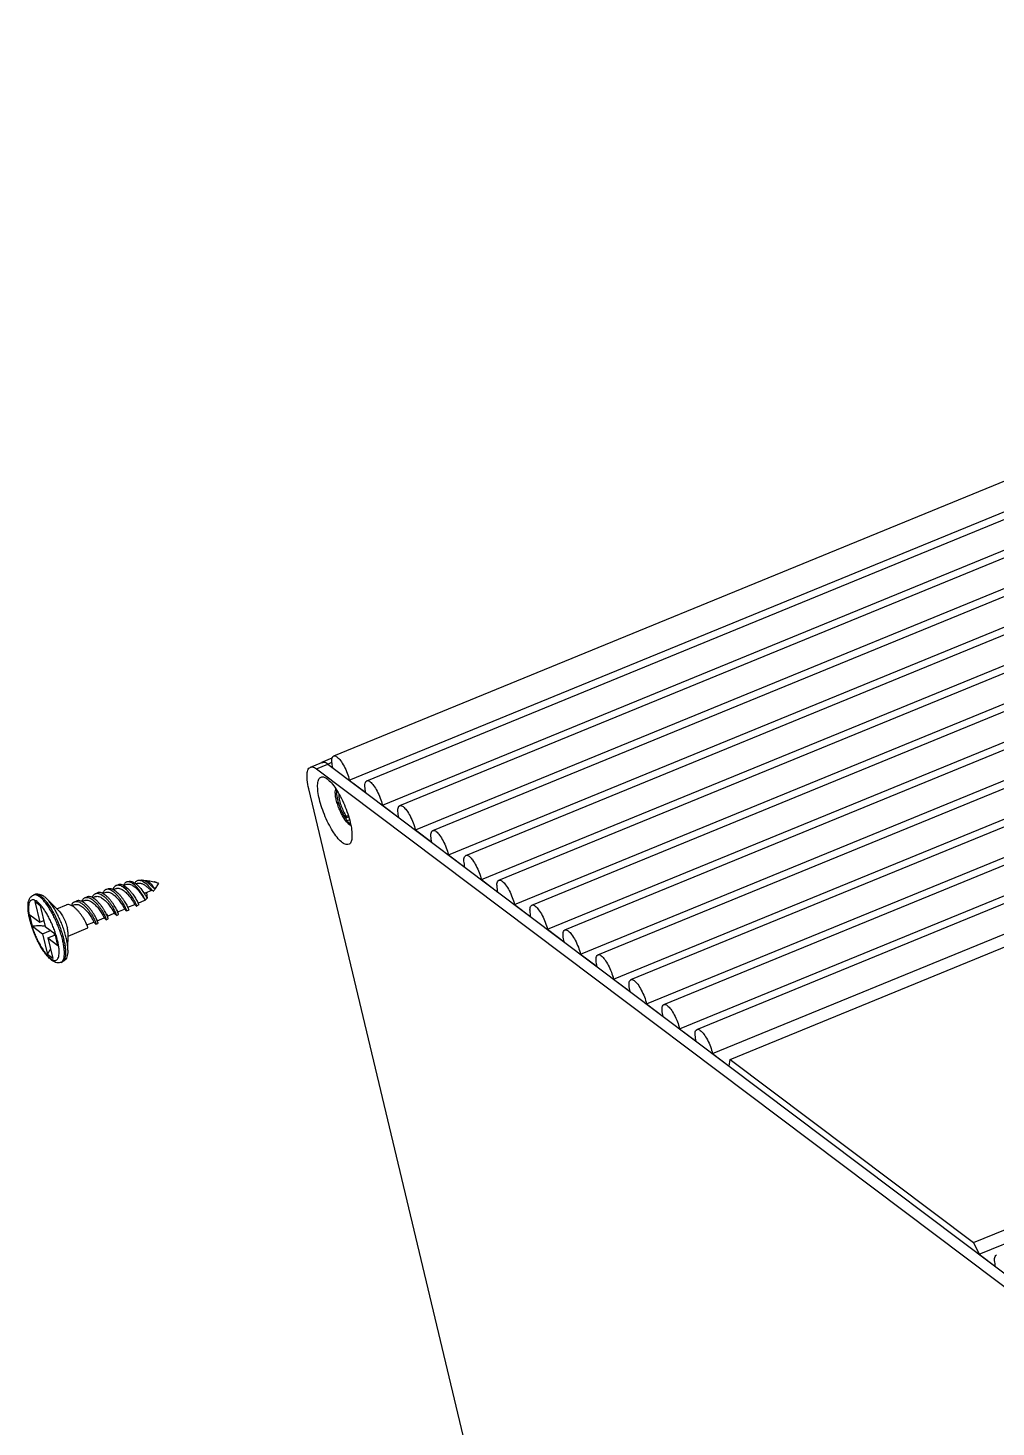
# Model space of a CAD drawing. Header units: millimetres. Extents: x 2325 to 6512, y -89 to 731.
# Drawn here: x 6182.8 to 6257.3, y 231 to 338.7 of the extents above; entities that cross this region are included whole.
import ezdxf

# ---------------------------------------------------------------- set-up
doc = ezdxf.new("R2010")
doc.units = ezdxf.units.MM
doc.layers.add('02___PRT_ALL_AXES', color=7, linetype='Continuous')

msp = doc.modelspace()

# ---------------------------------------------------------------- linework, layer by layer
at = {"color": 7, "linetype": 'Continuous'}
for p, q in [((6206.3284, 282.6423), (6342.9408, 338.6528)), ((6207.5327, 280.7762), (6344.145, 336.7867)), ((6208.8694, 280.7294), (6345.4817, 336.7398)), ((6210.0736, 278.8632), (6346.686, 334.8737)), ((6211.4103, 278.8164), (6348.0226, 334.8269)), ((6212.6146, 276.9503), (6349.2269, 332.9607)), ((6213.9512, 276.9034), (6350.5636, 332.9139)), ((6215.1555, 275.0373), (6351.7679, 331.0478)), ((6216.4922, 274.9905), (6353.1045, 331.0009)), ((6217.6964, 273.1244), (6354.3088, 329.1348)), ((6219.0331, 273.0775), (6355.6455, 329.088)), ((6220.2374, 271.2114), (6356.8497, 327.2219)), ((6221.5741, 271.1646), (6358.1864, 327.175)), ((6222.7783, 269.2985), (6359.3907, 325.3089)), ((6224.115, 269.2516), (6360.7274, 325.2621)), ((6225.3193, 267.3855), (6361.9316, 323.3959)), ((6226.6559, 267.3387), (6363.2683, 323.3491)), ((6227.8602, 265.4725), (6364.4726, 321.483)), ((6229.1969, 265.4257), (6365.8092, 321.4361)), ((6230.4011, 263.5596), (6367.0135, 319.57)), ((6231.7378, 263.5127), (6368.3502, 319.5232)), ((6232.9421, 261.6466), (6369.5544, 317.6571)), ((6234.2788, 261.5998), (6370.8911, 317.6102)), ((6235.483, 259.7337), (6372.0954, 315.7441)), ((6236.8401, 259.2869), (6373.4524, 315.2973)), ((6255.5584, 245.1947), (6392.1707, 301.2052)), ((6255.98, 244.3025), (6392.5923, 300.3129)), ((6204.5372, 281.7725), (6205.4186, 282.1339)), ((6205.345, 282.1069), (6205.4169, 282.1465)), ((6205.4137, 282.1545), (6206.2222, 282.4859)), ((6205.8811, 282.0196), (6206.198, 282.1496)), ((6205.0046, 281.6377), (6205.886, 281.999)), ((6205.0046, 281.6377), (6270.7303, 232.1558)), ((6205.8811, 282.0196), (6206.2622, 281.7327)), ((6205.886, 281.999), (6271.6117, 232.5172)), ((6218.3296, 221.8797), (6204.4158, 280.1048)), ((6207.5327, 280.7762), (6208.8031, 279.8197)), ((6210.0736, 278.8632), (6211.3441, 277.9068)), ((6206.9701, 278.1082), (6206.912, 278.2211)), ((6207.0554, 278.1499), (6207.0898, 278.0867)), ((6207.3322, 277.9091), (6207.0935, 278.0888)), ((6207.1657, 277.7781), (6207.1504, 277.8013)), ((6207.3093, 278.0047), (6207.4476, 278.0614)), ((6207.3093, 278.0047), (6207.3322, 277.9091)), ((6207.3322, 277.9091), (6207.4747, 277.9675)), ((6207.4675, 277.4082), (6207.3617, 277.5176)), ((6207.362, 277.6654), (6207.5187, 277.7297)), ((6207.479, 277.3976), (6207.4675, 277.4082)), ((6207.53, 277.354), (6207.479, 277.3976)), ((6207.5157, 277.4804), (6207.6326, 277.3786)), ((6207.5464, 277.341), (6207.53, 277.354)), ((6212.6146, 276.9503), (6213.885, 275.9938)), ((6215.1555, 275.0373), (6216.426, 274.0808)), ((6189.5982, 272.435), (6189.3921, 272.3505)), ((6190.1179, 272.6996), (6190.1734, 272.6729)), ((6190.3914, 272.7602), (6190.172, 272.6702)), ((6191.2181, 272.8337), (6191.1179, 272.7926)), ((6191.7418, 273.0484), (6191.7248, 273.0415)), ((6192.3183, 272.3659), (6192.3572, 272.3214)), ((6192.4156, 272.5296), (6192.3944, 272.5486)), ((6192.4671, 272.4866), (6192.4156, 272.5297)), ((6192.5039, 272.5182), (6192.5636, 272.4369)), ((6192.7899, 272.862), (6192.7365, 272.878)), ((6192.8431, 272.8543), (6192.7899, 272.863)), ((6192.8431, 272.8543), (6192.7899, 272.862)), ((6192.8431, 272.8543), (6192.8196, 272.81)), ((6217.6964, 273.1244), (6218.9669, 272.1679)), ((6187.1945, 271.5181), (6186.9763, 271.4287)), ((6187.9997, 271.8139), (6187.7933, 271.7293)), ((6188.793, 272.1392), (6188.5748, 272.0497)), ((6191.114, 271.6321), (6191.1247, 271.6136)), ((6191.1766, 271.5191), (6191.285, 271.3327)), ((6191.2804, 271.3122), (6191.3231, 271.2072)), ((6191.285, 271.3327), (6191.2928, 271.326)), ((6191.2922, 271.3245), (6191.8084, 271.5361)), ((6191.3034, 271.2816), (6191.2959, 271.3156)), ((6191.3166, 271.2299), (6191.3034, 271.2816)), ((6191.6313, 272.2449), (6191.7944, 272.0069)), ((6191.861, 271.9001), (6191.7944, 272.0069)), ((6191.8196, 271.5419), (6191.8084, 271.5361)), ((6191.8203, 271.5416), (6191.8196, 271.5419)), ((6191.8409, 272.1099), (6192.3299, 272.3104)), ((6192.2757, 272.3384), (6192.3399, 272.3052)), ((6192.3399, 272.3052), (6192.4315, 272.2509)), ((6192.3601, 272.3182), (6192.3777, 272.2991)), ((6192.3777, 272.2991), (6192.4313, 272.2506)), ((6186.4013, 271.1929), (6186.1946, 271.1082)), ((6188.0019, 270.2516), (6187.9694, 270.3109)), ((6188.7655, 270.6194), (6188.7538, 270.6403)), ((6188.8501, 270.457), (6188.9192, 270.3278)), ((6188.9152, 270.3192), (6188.904, 270.3435)), ((6188.945, 270.2469), (6188.9166, 270.3162)), ((6188.9246, 270.3194), (6189.4534, 270.5363)), ((6189.5578, 270.9442), (6189.5424, 270.9715)), ((6189.6087, 270.3776), (6189.6178, 270.3725)), ((6189.6362, 270.7956), (6189.7155, 270.6469)), ((6189.7082, 270.6443), (6189.6937, 270.6754)), ((6189.7379, 270.5704), (6189.7096, 270.6413)), ((6189.7179, 270.6447), (6190.2467, 270.8615)), ((6190.3913, 270.714), (6190.3989, 270.7098)), ((6190.4059, 271.1555), (6190.4923, 271.0068)), ((6190.4745, 271.0162), (6190.481, 271.0025)), ((6190.481, 271.0025), (6190.4853, 270.9935)), ((6190.4853, 270.9935), (6190.521, 270.9074)), ((6190.499, 270.9993), (6191.0278, 271.2161)), ((6190.521, 270.9074), (6190.5291, 270.8804)), ((6191.1619, 271.0808), (6191.1694, 271.077)), ((6191.3236, 271.206), (6191.3318, 271.1777)), ((6220.2374, 271.2114), (6221.5078, 270.2549)), ((6182.9538, 270.0332), (6182.9433, 270.0764)), ((6182.9608, 270.08), (6182.9707, 270.0378)), ((6187.2096, 269.9268), (6187.1808, 269.9798)), ((6187.299, 269.7462), (6187.3503, 269.6403)), ((6187.3613, 269.6061), (6187.3477, 269.6387)), ((6187.3503, 269.6396), (6187.3502, 269.6397)), ((6187.3503, 269.6396), (6187.8791, 269.8564)), ((6187.3693, 269.585), (6187.3613, 269.6061)), ((6188.0412, 269.6962), (6188.0283, 269.6963)), ((6188.0842, 270.0859), (6188.1423, 269.9658)), ((6188.1558, 269.9263), (6188.1406, 269.9637)), ((6188.1435, 269.9649), (6188.6723, 270.1817)), ((6188.1435, 269.9649), (6188.1435, 269.965)), ((6188.1617, 269.9098), (6188.1558, 269.9263)), ((6188.8223, 270.0336), (6188.8119, 270.0324)), ((6222.7783, 269.2985), (6224.0488, 268.342)), ((6225.3193, 267.3855), (6226.5897, 266.429)), ((6227.8602, 265.4725), (6229.1307, 264.5161)), ((6230.4011, 263.5596), (6231.6716, 262.6031)), ((6232.9421, 261.6466), (6234.2126, 260.6901)), ((6235.483, 259.7337), (6236.7535, 258.7772)), ((6236.7535, 258.7772), (6236.8401, 259.2869)), ((6236.8401, 259.2869), (6255.5584, 245.1947)), ((6255.5584, 245.1947), (6255.98, 244.3025)), ((6255.98, 244.3025), (6257.2504, 243.346))]:
    msp.add_line(p, q, dxfattribs=at)
for points in [[(6191.9852, 271.7812), (6191.9776, 271.8401), (6191.9677, 271.9627), (6191.9667, 272.0905), (6191.9728, 272.1639)], [(6188.9438, 270.2465), (6188.9349, 270.279), (6188.9251, 270.3196)], [(6189.453, 270.5365), (6189.5, 270.4898), (6189.561, 270.4275), (6189.6087, 270.3776)], [(6189.7375, 270.5702), (6189.7281, 270.6044), (6189.7184, 270.6448)], [(6190.2462, 270.8617), (6190.2896, 270.8187), (6190.3471, 270.7601), (6190.3913, 270.714)], [(6191.0261, 271.2169), (6191.0746, 271.1694), (6191.1372, 271.1063), (6191.1619, 271.0808)], [(6187.8791, 269.8565), (6187.9247, 269.8106), (6187.9842, 269.7491), (6188.031, 269.6997)], [(6188.6723, 270.1817), (6188.7144, 270.1394), (6188.7705, 270.0816), (6188.8138, 270.036)]]:
    msp.add_lwpolyline(points, dxfattribs=at)
for points, start_tangent, end_tangent in [([(6205.4169, 282.1465), (6205.5494, 282.1726), (6205.8811, 282.0196)], (0.92531829, 0.37919133), (0.79890414, -0.60145837)), ([(6205.4219, 282.1259), (6205.5543, 282.1521)], (0.92531829, 0.37919132), (0.99990068, -0.01409388)), ([(6206.2622, 281.7327), (6206.1904, 282.1993), (6206.2262, 282.522), (6206.3308, 282.6387)], (-0.23242074, 0.97261534), (0.87885842, 0.47708267)), ([(6206.3308, 282.6387), (6206.3642, 282.6517), (6206.5834, 282.5688), (6206.8504, 282.2857), (6207.1245, 281.8457), (6207.3641, 281.3156), (6207.5327, 280.7762)], (0.87885842, 0.47708267), (0.23242074, -0.97261534)), ([(6204.4158, 280.1048), (6204.2949, 280.8065), (6204.2998, 281.3537), (6204.4301, 281.6928), (6204.5405, 281.7645)], (-0.23242074, 0.97261534), (0.92531829, 0.37919133)), ([(6204.5405, 281.7645), (6204.6729, 281.7907), (6205.0046, 281.6377)], (0.92531829, 0.37919133), (0.79890414, -0.60145837)), ([(6205.0956, 280.4019), (6205.1612, 280.7798), (6205.3146, 280.9897), (6205.5418, 281.0203), (6205.6468, 280.9877)], (0.03396273, 0.9994231), (0.91577499, -0.40169162)), ([(6205.6468, 280.9877), (6205.7919, 280.9013)], (0.91577499, -0.40169163), (0.80738463, -0.59002547)), ([(6205.2305, 279.3119), (6205.1216, 279.8953), (6205.0956, 280.4019)], (-0.23242073, 0.97261534), (0.03396273, 0.9994231)), ([(6205.7919, 280.9013), (6205.8257, 280.8758), (6206.1488, 280.5671), (6206.492, 280.1118), (6206.8341, 279.5339)], (0.80738464, -0.59002547), (0.46951857, -0.8829226)), ([(6206.4546, 279.878), (6206.4924, 280.0937)], (0.03414637, 0.99941684), (0.35939315, 0.93318624)), ([(6206.5402, 279.9906), (6206.5434, 279.7883)], (-0.11533672, -0.99332645), (0.08940707, -0.99599517)), ([(6208.8031, 279.8197), (6208.7313, 280.2863), (6208.7671, 280.609), (6208.8718, 280.7257)], (-0.23242074, 0.97261534), (0.87885842, 0.47708267)), ([(6208.8718, 280.7257), (6208.9051, 280.7388), (6209.1243, 280.6558), (6209.3913, 280.3728), (6209.6655, 279.9327), (6209.9051, 279.4026), (6210.0736, 278.8632)], (0.87885842, 0.47708267), (0.23242074, -0.97261534)), ([(6207.2907, 275.8181), (6207.0067, 275.9626), (6206.6837, 276.2712), (6206.3405, 276.7266), (6205.9983, 277.3044), (6205.6819, 277.9668), (6205.4221, 278.6481), (6205.2305, 279.3119)], (-0.98405812, 0.17784719), (-0.23242068, 0.97261535)), ([(6206.4698, 279.5884), (6206.4546, 279.878)], (-0.12410978, 0.99226849), (0.03414637, 0.99941684)), ([(6206.5319, 279.2545), (6206.4698, 279.5884)], (-0.23242077, 0.97261533), (-0.12410978, 0.99226849)), ([(6206.6412, 278.8756), (6206.5319, 279.2545)], (-0.31826011, 0.94800343), (-0.23242088, 0.97261531)), ([(6206.5434, 279.7883), (6206.62, 279.2907)], (0.08940708, -0.99599517), (0.23242074, -0.97261534)), ([(6206.62, 279.2907), (6206.7998, 278.7153)], (0.23242074, -0.97261534), (0.35575169, -0.93458051)), ([(6206.912, 278.2211), (6206.7896, 278.4867), (6206.6412, 278.8756)], (-0.44510566, 0.89547806), (-0.31826011, 0.94800343)), ([(6206.7232, 279.6917), (6206.7265, 279.57), (6206.7793, 279.2059), (6206.9082, 278.7818)], (-0.06681589, -0.99776532), (0.35183867, -0.93606065)), ([(6206.8341, 279.5339), (6207.1506, 278.8716), (6207.4104, 278.1903)], (0.46951857, -0.8829226), (0.31811066, -0.94805359)), ([(6211.3441, 277.9068), (6211.2722, 278.3733), (6211.308, 278.6961), (6211.4127, 278.8128)], (-0.23242074, 0.97261534), (0.87885842, 0.47708267)), ([(6211.4127, 278.8128), (6211.4461, 278.8258), (6211.6652, 278.7429), (6211.9322, 278.4598), (6212.2064, 278.0197), (6212.446, 277.4897), (6212.6146, 276.9503)], (0.87885842, 0.47708267), (0.23242074, -0.97261534)), ([(6206.7998, 278.7153), (6207.0554, 278.1499)], (0.3557517, -0.93458051), (0.4708635, -0.88220608)), ([(6206.9082, 278.7818), (6207.094, 278.3606)], (0.35183867, -0.93606065), (0.457616, -0.88914993)), ([(6207.1504, 277.8013), (6206.9701, 278.1082)], (-0.54568128, 0.83799281), (-0.46938404, 0.88299413)), ([(6207.0898, 278.0867), (6207.3478, 277.6805)], (0.485225, -0.87438933), (0.59004129, -0.80737307)), ([(6207.094, 278.3606), (6207.3093, 278.0047)], (0.457616, -0.88914993), (0.58485569, -0.81113736)), ([(6207.3617, 277.5176), (6207.1657, 277.7781)], (-0.6595286, 0.75167947), (-0.55215, 0.83374479)), ([(6207.4104, 278.1903), (6207.602, 277.5265)], (0.31811066, -0.94805359), (0.23242068, -0.97261536)), ([(6207.3478, 277.6805), (6207.5157, 277.4804)], (0.5900413, -0.80737307), (0.70896522, -0.70524345)), ([(6207.6414, 277.2802), (6207.5464, 277.341)], (-0.9049044, 0.42561488), (-0.79036505, 0.61263618)), ([(6207.602, 277.5265), (6207.7108, 276.943), (6207.7369, 276.4364), (6207.7146, 276.2136)], (0.23242073, -0.97261534), (-0.18563348, -0.98261906)), ([(6213.885, 275.9938), (6213.8132, 276.4604), (6213.849, 276.7831), (6213.9537, 276.8998)], (-0.23242074, 0.97261534), (0.87885842, 0.47708267)), ([(6213.9537, 276.8998), (6213.987, 276.9129), (6214.2062, 276.8299), (6214.4732, 276.5468), (6214.7473, 276.1068), (6214.9869, 275.5767), (6215.1555, 275.0373)], (0.87885842, 0.47708267), (0.23242074, -0.97261534)), ([(6207.5178, 275.8487), (6207.2907, 275.8181)], (-0.86396018, -0.50356013), (-0.98405812, 0.17784719)), ([(6207.6713, 276.0586), (6207.5178, 275.8487)], (-0.35751434, -0.93390765), (-0.86396018, -0.50356013)), ([(6207.7146, 276.2136), (6207.6713, 276.0586)], (-0.18563348, -0.98261906), (-0.35751434, -0.93390765)), ([(6216.426, 274.0808), (6216.3541, 274.5474), (6216.3899, 274.8702), (6216.4946, 274.9869)], (-0.23242074, 0.97261534), (0.87885842, 0.47708267)), ([(6216.4946, 274.9869), (6216.5279, 274.9999), (6216.7471, 274.9169), (6217.0141, 274.6339), (6217.2883, 274.1938), (6217.5279, 273.6637), (6217.6964, 273.1244)], (0.87885842, 0.47708267), (0.23242074, -0.97261534)), ([(6188.8007, 272.3563), (6188.7466, 272.3295), (6188.6519, 272.2467), (6188.5763, 272.127), (6188.5486, 272.0614)], (-0.93213077, -0.36212183), (-0.34880406, -0.93719567)), ([(6189.2356, 272.2881), (6189.1243, 272.3405), (6188.9855, 272.3765), (6188.8586, 272.3731), (6188.8007, 272.3563)], (-0.87444849, 0.48511838), (-0.93213077, -0.36212183)), ([(6188.9595, 272.418), (6189.0003, 272.431), (6189.1219, 272.4405), (6189.2552, 272.4122), (6189.3923, 272.3509)], (0.93166969, 0.36330647), (0.87557678, -0.48307898)), ([(6189.606, 272.6692), (6189.5828, 272.6592), (6189.4836, 272.5883), (6189.4029, 272.4803), (6189.352, 272.3684)], (-0.93280032, -0.36039363), (-0.34105202, -0.94004442)), ([(6189.5982, 272.4349), (6189.6273, 272.4453), (6189.7399, 272.4606), (6189.8632, 272.442), (6189.9939, 272.3914), (6190.1289, 272.3119), (6190.2643, 272.208), (6190.3966, 272.0854), (6190.5225, 271.9503), (6190.6386, 271.8096), (6190.7422, 271.6705), (6190.8313, 271.5399), (6190.9041, 271.4244), (6190.96, 271.3301), (6190.9988, 271.2618), (6191.0211, 271.2236)], (0.92470019, 0.38069615), (0.70987282, -0.70432988)), ([(6190.4147, 272.3039), (6190.2653, 272.4429), (6190.115, 272.5558), (6189.9679, 272.6374), (6189.8278, 272.6833), (6189.6984, 272.691), (6189.606, 272.6692)], (-0.70176715, 0.71240639), (-0.93280032, -0.36039363)), ([(6190.1179, 272.6996), (6189.9797, 272.744), (6189.851, 272.7509), (6189.7609, 272.7294)], (-0.91575164, 0.40174487), (-0.93286401, -0.36022873)), ([(6190.1179, 272.6996), (6190.19, 272.6267), (6190.2647, 272.535), (6190.3402, 272.4266), (6190.4147, 272.3039)], (0.7456131, -0.6663791), (0.49518902, -0.86878527)), ([(6190.4196, 272.9492), (6190.4118, 272.9471), (6190.31, 272.8977), (6190.2246, 272.8114), (6190.1574, 272.6906), (6190.1531, 272.6804)], (-0.96980523, -0.24388076), (-0.37596164, -0.92663523)), ([(6190.1734, 272.6729), (6190.2561, 272.6246), (6190.3974, 272.5211), (6190.5384, 272.3938), (6190.6755, 272.2482), (6190.8056, 272.0906), (6190.9254, 271.9277), (6191.0325, 271.7664), (6191.114, 271.6321)], (0.88579647, -0.46407393), (0.50264865, -0.8644908)), ([(6190.3915, 272.7601), (6190.4635, 272.7807), (6190.5813, 272.7824), (6190.7086, 272.7504), (6190.8423, 272.6872), (6190.8496, 272.683)], (0.92573085, 0.37818302), (0.86378701, -0.50385712)), ([(6191.6407, 271.9161), (6191.5526, 272.0616), (6191.4487, 272.2165), (6191.3313, 272.3734), (6191.2033, 272.5245), (6191.0678, 272.6625), (6190.9287, 272.7805), (6190.7898, 272.8723), (6190.6549, 272.9329), (6190.5278, 272.9586), (6190.4196, 272.9492)], (-0.49891274, 0.86665222), (-0.96980523, -0.24388076)), ([(6190.584, 272.9871), (6190.6748, 272.9943), (6190.8023, 272.9711), (6190.9376, 272.9136), (6191.0771, 272.8257), (6191.2169, 272.7123), (6191.353, 272.58), (6191.4818, 272.4356), (6191.6001, 272.2869), (6191.6313, 272.2449)], (0.97872379, 0.2051822), (0.59214254, -0.80583324)), ([(6190.8496, 272.683), (6190.9786, 272.5966), (6191.1139, 272.4835), (6191.2445, 272.3541), (6191.3672, 272.215), (6191.4788, 272.0734), (6191.5768, 271.9364), (6191.6592, 271.8111), (6191.7248, 271.7039), (6191.7731, 271.6204), (6191.8044, 271.5654), (6191.8187, 271.5427)], (0.86378701, -0.50385712), (0.72442529, -0.68935331)), ([(6191.0277, 272.8565), (6191.0727, 272.9295), (6191.1522, 273.0114), (6191.2462, 273.0614), (6191.3443, 273.0785)], (0.45920061, 0.8883326), (0.99948267, 0.03216201)), ([(6191.2181, 272.8337), (6191.3034, 272.8564), (6191.4026, 272.8577), (6191.5064, 272.837), (6191.6119, 272.7977), (6191.7165, 272.7439), (6191.818, 272.6801), (6191.9141, 272.6111), (6192.0032, 272.5417), (6192.0839, 272.4763), (6192.1556, 272.4189), (6192.2181, 272.3728), (6192.2717, 272.3404), (6192.2757, 272.3384)], (0.92541704, 0.37895025), (0.89834032, -0.43930021)), ([(6191.3443, 273.0785), (6191.3525, 273.0786), (6191.4665, 273.0645), (6191.5861, 273.0221), (6191.7104, 272.9539), (6191.8341, 272.8652), (6191.9514, 272.7642), (6192.0599, 272.6577), (6192.1596, 272.5501), (6192.2465, 272.4503), (6192.3183, 272.3659)], (0.99948267, 0.03216201), (0.65107303, -0.75901509)), ([(6191.7257, 273.0439), (6191.658, 273.0648), (6191.5479, 273.08)], (-0.93892621, 0.34411855), (-0.99987972, 0.01550945)), ([(6192.3944, 272.5486), (6192.3179, 272.6195), (6192.2255, 272.705), (6192.123, 272.7946), (6192.0109, 272.883), (6191.8932, 272.9619), (6191.775, 273.0239), (6191.7257, 273.0439)], (-0.74056589, 0.67198375), (-0.93892621, 0.34411854)), ([(6191.7418, 273.0483), (6191.7888, 273.0618), (6191.8538, 273.0641)], (0.92569846, 0.37826228), (0.99615699, -0.08758564)), ([(6191.8538, 273.0641), (6191.8749, 273.0615), (6191.9655, 273.0348), (6192.0571, 272.9864), (6192.1498, 272.919), (6192.2389, 272.8386), (6192.3198, 272.7532), (6192.3921, 272.6673), (6192.4538, 272.5872), (6192.5039, 272.5182)], (0.99615699, -0.08758563), (0.5812181, -0.81374782)), ([(6192.4161, 272.5303), (6192.4599, 272.4972), (6192.5159, 272.4599), (6192.5636, 272.4369)], (0.78761433, -0.61616854), (0.94359961, -0.33108877)), ([(6192.5636, 272.4369), (6192.5358, 272.4439), (6192.5038, 272.4605), (6192.4671, 272.4866)], (-0.9969595, 0.07792143), (-0.78988251, 0.6132582)), ([(6192.7365, 272.878), (6192.7279, 272.8809), (6192.6554, 272.9073), (6192.5779, 272.9342), (6192.5181, 272.9515)], (-0.9464015, 0.32299256), (-0.96919899, 0.24627894)), ([(6218.9669, 272.1679), (6218.8951, 272.6345), (6218.9309, 272.9572), (6219.0356, 273.0739)], (-0.23242074, 0.97261534), (0.87885842, 0.47708267)), ([(6219.0356, 273.0739), (6219.0689, 273.087), (6219.2881, 273.004), (6219.5551, 272.7209), (6219.8292, 272.2809), (6220.0688, 271.7508), (6220.2374, 271.2114)], (0.87885842, 0.47708267), (0.23242074, -0.97261534)), ([(6182.9433, 270.0764), (6182.8706, 270.4284), (6182.8259, 270.7621), (6182.8131, 271.0748), (6182.8371, 271.352), (6182.8946, 271.5682), (6182.9826, 271.7364), (6183.0973, 271.8601), (6183.2317, 271.9398)], (-0.23242074, 0.97261534), (0.92525337, 0.37934971)), ([(6185.0882, 268.4436), (6184.9934, 268.7958), (6184.8747, 269.1592), (6184.7352, 269.5247), (6184.5784, 269.8832), (6184.408, 270.2259), (6184.2283, 270.5443), (6184.0437, 270.8306), (6183.8588, 271.0777), (6183.678, 271.2796), (6183.506, 271.4313), (6183.3468, 271.529), (6183.2044, 271.5704), (6183.0823, 271.5544), (6182.9836, 271.4814), (6182.9106, 271.3532), (6182.8652, 271.173), (6182.8485, 270.9452), (6182.8608, 270.6754), (6182.9019, 270.3703), (6182.9608, 270.08)], (-0.23242074, 0.97261534), (0.22534572, -0.97427886)), ([(6185.3151, 269.0381), (6185.2541, 269.2192), (6185.1078, 269.6093), (6184.9433, 269.9936), (6184.7643, 270.3635), (6184.5748, 270.7107), (6184.379, 271.0275), (6184.1813, 271.3068), (6183.9861, 271.5424), (6183.7978, 271.729), (6183.6206, 271.8624), (6183.4584, 271.9397), (6183.3149, 271.9591), (6183.2318, 271.9396)], (-0.30850856, 0.95122157), (-0.92719733, -0.37457325)), ([(6183.3391, 271.9839), (6183.4918, 272.0215), (6183.6627, 272.0132), (6183.8461, 271.953), (6184.042, 271.8355), (6184.2565, 271.6497)], (0.92525337, 0.37934971), (0.70872673, -0.70548311)), ([(6185.1047, 269.9169), (6185.0508, 270.0376), (6184.8718, 270.4075), (6184.6822, 270.7547), (6184.4864, 271.0715), (6184.2888, 271.3509), (6184.0936, 271.5864), (6183.9053, 271.773), (6183.728, 271.9064), (6183.5659, 271.9837), (6183.4223, 272.0031), (6183.3392, 271.9836)], (-0.40121449, 0.91598413), (-0.92719744, -0.37457298)), ([(6185.753, 268.6455), (6185.6526, 269.0182), (6185.5271, 269.4025), (6185.3797, 269.789), (6185.2138, 270.168), (6185.0337, 270.5303), (6184.8437, 270.8669), (6184.6485, 271.1696), (6184.4529, 271.4309), (6184.2618, 271.6444), (6184.2565, 271.6497)], (-0.23242074, 0.97261534), (-0.70846291, 0.70574805)), ([(6186.1544, 271.1268), (6186.1768, 271.1818), (6186.2496, 271.3046), (6186.3413, 271.3916), (6186.409, 271.4271)], (0.34432632, 0.93885004), (0.93154317, 0.36363075)), ([(6186.409, 271.4271), (6186.4525, 271.4408), (6186.5791, 271.4491), (6186.7156, 271.4181), (6186.8608, 271.3502), (6187.0139, 271.2466), (6187.1682, 271.1133), (6187.3168, 270.9592), (6187.4591, 270.7887), (6187.5935, 270.6059), (6187.7144, 270.4216), (6187.8171, 270.247)], (0.93154317, 0.36363075), (0.48628025, -0.87380291)), ([(6186.9776, 271.4311), (6186.8715, 271.4778), (6186.7343, 271.5092), (6186.6076, 271.501), (6186.5638, 271.4872)], (-0.88664107, 0.46245823), (-0.9315169, -0.36369803)), ([(6186.9499, 271.4408), (6186.9713, 271.4926), (6187.0438, 271.614), (6187.1349, 271.7), (6187.2021, 271.7352)], (0.35048848, 0.93656704), (0.93155497, 0.36360051)), ([(6187.9694, 270.3109), (6187.8661, 270.4863), (6187.7454, 270.6699), (6187.6124, 270.8505), (6187.4711, 271.0197), (6187.3217, 271.1745), (6187.1677, 271.3075), (6187.0158, 271.4102), (6186.9776, 271.4311)], (-0.48694016, 0.87343533), (-0.88664107, 0.46245823)), ([(6187.1945, 271.5181), (6187.2331, 271.5312), (6187.3519, 271.5432), (6187.4819, 271.5185), (6187.6199, 271.4591), (6187.762, 271.3687), (6187.9043, 271.2524), (6188.0429, 271.1164), (6188.1739, 270.9675), (6188.2941, 270.8135), (6188.4004, 270.662), (6188.4905, 270.5207), (6188.5629, 270.3967), (6188.6168, 270.2965), (6188.652, 270.2254), (6188.6696, 270.1875), (6188.6711, 270.1851), (6188.6726, 270.1834)], (0.92475703, 0.38055805), (0.98262336, -0.18561068)), ([(6187.2021, 271.7352), (6187.2452, 271.7488), (6187.3708, 271.7573), (6187.506, 271.727), (6187.6499, 271.6603), (6187.8015, 271.5585), (6187.9543, 271.4273), (6188.1015, 271.2757), (6188.2425, 271.1079), (6188.3758, 270.928), (6188.4956, 270.7466), (6188.5975, 270.5747)], (0.93155497, 0.36360051), (0.489696, -0.87189324)), ([(6187.7939, 271.7303), (6187.6636, 271.7891), (6187.5286, 271.8191), (6187.4034, 271.8104), (6187.361, 271.7969)], (-0.87620148, 0.48194498), (-0.93153335, -0.36365591)), ([(6187.7532, 271.7475), (6187.7779, 271.8079), (6187.85, 271.9278), (6187.9403, 272.013), (6188.0075, 272.0481)], (0.34278658, 0.93941331), (0.931543, 0.36363119)), ([(6188.7538, 270.6403), (6188.6519, 270.8119), (6188.5321, 270.9929), (6188.399, 271.1723), (6188.2583, 271.3396), (6188.1111, 271.4908), (6187.9585, 271.6216), (6187.8072, 271.7229), (6187.7939, 271.7303)], (-0.49039069, 0.87150271), (-0.87620148, 0.48194498)), ([(6187.9998, 271.8139), (6188.0297, 271.8246), (6188.1446, 271.8395), (6188.2705, 271.8193), (6188.4043, 271.7658), (6188.5423, 271.6824), (6188.6808, 271.5738), (6188.8162, 271.4456), (6188.9448, 271.3045), (6189.0632, 271.1577), (6189.1688, 271.0124), (6189.2592, 270.876), (6189.3328, 270.7554), (6189.3887, 270.6566), (6189.4269, 270.585), (6189.448, 270.5446), (6189.4535, 270.5379), (6189.4538, 270.5377)], (0.92466454, 0.38078272), (0.82168267, -0.56994525)), ([(6188.0075, 272.0481), (6188.0496, 272.0615), (6188.174, 272.0704), (6188.308, 272.041), (6188.4504, 271.9757), (6188.6006, 271.8758), (6188.752, 271.7468), (6188.898, 271.5976), (6189.0377, 271.4325), (6189.1698, 271.2555), (6189.2888, 271.0768), (6189.3901, 270.9075)], (0.931543, 0.36363119), (0.49325568, -0.86988438)), ([(6188.5759, 272.0518), (6188.4625, 272.1012), (6188.3276, 272.1306), (6188.2045, 272.1216), (6188.1624, 272.1083)], (-0.88605301, 0.46358394), (-0.93167362, -0.36329639)), ([(6189.5424, 270.9715), (6189.4405, 271.1416), (6189.323, 271.3176), (6189.1919, 271.4932), (6189.0512, 271.6594), (6188.9042, 271.8093), (6188.7547, 271.9364), (6188.606, 272.0354), (6188.5759, 272.0518)], (-0.49395067, 0.86948993), (-0.88605301, 0.46358394)), ([(6188.793, 272.1391), (6188.8484, 272.1564), (6188.9668, 272.1631), (6189.0957, 272.1345), (6189.2315, 272.0729), (6189.3708, 271.9822), (6189.5096, 271.8674), (6189.6443, 271.7344), (6189.7711, 271.5903), (6189.8869, 271.4424), (6189.989, 271.2981), (6190.0752, 271.1648), (6190.1441, 271.0493), (6190.1951, 270.9576), (6190.2283, 270.8946), (6190.244, 270.8631)], (0.92529047, 0.37925921), (0.52953088, 0.84829066)), ([(6190.3989, 270.7361), (6190.3799, 270.7998), (6190.3413, 270.8978), (6190.2824, 271.0254), (6190.2035, 271.1765), (6190.1059, 271.3443), (6189.9913, 271.5212), (6189.8623, 271.6992), (6189.7221, 271.8702), (6189.5742, 272.0265), (6189.4225, 272.161), (6189.2712, 272.2674), (6189.2356, 272.2881)], (-0.19167156, 0.98145912), (-0.87444849, 0.48511838)), ([(6189.3923, 272.3509), (6189.397, 272.3483), (6189.5438, 272.2518), (6189.6918, 272.1273), (6189.8373, 271.9804), (6189.9765, 271.8175), (6190.1061, 271.6457), (6190.223, 271.4724), (6190.3227, 271.3081)], (0.87557678, -0.48307898), (0.50038783, -0.86580137)), ([(6190.3245, 271.305), (6190.4088, 271.1507), (6190.4745, 271.0162)], (0.49971598, -0.86618932), (0.43215619, -0.90179877)), ([(6191.1674, 271.1108), (6191.1477, 271.1738), (6191.1108, 271.266), (6191.0563, 271.3836), (6190.9844, 271.5215), (6190.8961, 271.6741), (6190.7927, 271.8353), (6190.6762, 271.9984), (6190.5493, 272.1568), (6190.4147, 272.3039)], (-0.34110737, 0.94002434), (-0.70176715, 0.71240639)), ([(6191.1247, 271.6136), (6191.2004, 271.4757), (6191.2588, 271.3586), (6191.2779, 271.3179)], (0.49823535, -0.86704183), (0.41508987, -0.90978041)), ([(6191.6407, 271.9161), (6191.7009, 271.8073), (6191.7494, 271.7119), (6191.7851, 271.6352), (6191.8078, 271.5807), (6191.8188, 271.5496), (6191.8203, 271.5416)], (0.49891274, -0.86665222), (-0.7049975, -0.70920979)), ([(6191.6983, 272.1499), (6191.7095, 272.1427), (6191.7607, 272.1154), (6191.8038, 272.1043), (6191.8402, 272.1096), (6191.8409, 272.1099)], (0.83457391, -0.55089598), (0.92670736, 0.37578381)), ([(6191.9913, 271.6991), (6191.9819, 271.7023), (6191.9587, 271.7363), (6191.9202, 271.801), (6191.8651, 271.8934), (6191.8611, 271.9002)], (-0.9998368, 0.0180659), (-0.51120603, 0.8594582)), ([(6191.9849, 271.7811), (6191.9922, 271.7279), (6191.9923, 271.6992), (6191.9913, 271.6991)], (0.08237803, -0.99660115), (-0.9998368, 0.01806589)), ([(6192.4313, 272.2506), (6192.4567, 272.2416), (6192.4777, 272.2538)], (0.82188379, -0.5696552), (0.67329945, 0.7393699)), ([(6186.1955, 271.1098), (6186.0712, 271.1663), (6185.9337, 271.1979), (6185.8063, 271.1897), (6185.7625, 271.1759)], (-0.87686109, 0.48074383), (-0.93153382, -0.36365469)), ([(6187.1808, 269.9798), (6187.0775, 270.1567), (6186.9558, 270.3433), (6186.8204, 270.5285), (6186.6771, 270.7012), (6186.5273, 270.8572), (6186.3718, 270.9924), (6186.2175, 271.0974), (6186.1955, 271.1098)], (-0.4835591, 0.87531171), (-0.87686109, 0.48074383)), ([(6186.4013, 271.1929), (6186.4321, 271.2038), (6186.5493, 271.2184), (6186.6779, 271.1966), (6186.8146, 271.1402), (6186.9557, 271.0529), (6187.0974, 270.9394), (6187.2358, 270.8057), (6187.3671, 270.6587), (6187.4879, 270.5056), (6187.5954, 270.3543), (6187.6871, 270.2121), (6187.7614, 270.0863), (6187.8174, 269.9832), (6187.855, 269.9082), (6187.8749, 269.8656), (6187.8786, 269.8579), (6187.8791, 269.8571)], (0.92462895, 0.38086913), (0.99628746, -0.0860889)), ([(6187.8171, 270.247), (6187.9017, 270.0865), (6187.9683, 269.944), (6188.0144, 269.8291), (6188.0402, 269.7479), (6188.0473, 269.7021)], (0.48628025, -0.87380291), (-0.58293307, -0.81252017)), ([(6188.1406, 269.9637), (6188.1202, 270.0094), (6188.0542, 270.1503), (6188.0019, 270.2516)], (-0.39497528, 0.91869175), (-0.47356193, 0.88076052)), ([(6188.5975, 270.5747), (6188.6818, 270.4164), (6188.7482, 270.2761), (6188.7944, 270.1632), (6188.8203, 270.0837), (6188.8279, 270.0389)], (0.489696, -0.87189324), (-0.60143783, -0.79891961)), ([(6188.904, 270.3435), (6188.8377, 270.4831), (6188.7655, 270.6194)], (-0.41968578, 0.90766946), (-0.48610342, 0.87390129)), ([(6188.9786, 270.101), (6188.9843, 270.1067), (6188.9764, 270.1514), (6188.9503, 270.2309)], (0.82005822, 0.57228011), (-0.29380907, 0.95586413)), ([(6189.6209, 270.379), (6189.6136, 270.4207), (6189.5877, 270.499), (6189.5418, 270.6099), (6189.4757, 270.7482), (6189.3901, 270.9075)], (0.81295427, 0.58232753), (-0.49325568, 0.86988438)), ([(6189.6937, 270.6754), (6189.6276, 270.8133), (6189.5578, 270.9442)], (-0.42399049, 0.90566664), (-0.4882386, 0.87271019)), ([(6189.7686, 270.4426), (6189.773, 270.4452), (6189.7655, 270.4878), (6189.7399, 270.564)], (0.92830622, 0.37181658), (-0.28730056, 0.95784048)), ([(6190.3989, 270.7101), (6190.3995, 270.7101), (6190.3989, 270.7361)], (0.9995195, -0.03099619), (-0.19167155, 0.98145913)), ([(6190.5291, 270.8804), (6190.5484, 270.8294), (6190.5577, 270.7858), (6190.5529, 270.7806)], (0.28386498, -0.95886426), (-0.79697495, -0.60401235)), ([(6191.1695, 271.0797), (6191.1711, 271.0798), (6191.1674, 271.1108)], (0.99949427, -0.03179952), (-0.3411074, 0.94002433)), ([(6221.5078, 270.2549), (6221.436, 270.7215), (6221.4718, 271.0442), (6221.5765, 271.1609)], (-0.23242074, 0.97261534), (0.87885842, 0.47708267)), ([(6221.5765, 271.1609), (6221.6098, 271.174), (6221.829, 271.091), (6222.096, 270.808), (6222.3702, 270.3679), (6222.6098, 269.8378), (6222.7783, 269.2985)], (0.87885842, 0.47708267), (0.23242074, -0.97261534)), ([(6185.356, 266.7584), (6185.202, 266.7206), (6185.0303, 266.7295), (6184.8471, 266.7902), (6184.6519, 266.9077), (6184.4387, 267.0925), (6184.2271, 267.3285), (6184.0238, 267.6017), (6183.828, 267.9074), (6183.6414, 268.2401), (6183.4666, 268.5937), (6183.3064, 268.9612), (6183.164, 269.3356), (6183.042, 269.7097), (6182.9538, 270.0332)], (-0.92525337, -0.37934971), (-0.23914987, 0.97098267)), ([(6182.9707, 270.0378), (6183.0655, 269.6857), (6183.1842, 269.3222), (6183.3236, 268.9567), (6183.4805, 268.5982), (6183.6509, 268.2555), (6183.8306, 267.9371), (6184.0152, 267.6508), (6184.2001, 267.4037), (6184.3808, 267.2018), (6184.5529, 267.0501), (6184.7121, 266.9524), (6184.8545, 266.911), (6184.9765, 266.927), (6185.0753, 267), (6185.1482, 267.1282), (6185.1937, 267.3084), (6185.2104, 267.5362), (6185.1981, 267.806), (6185.157, 268.1111), (6185.0882, 268.4436)], (0.23242074, -0.97261534), (-0.23242074, 0.97261534)), ([(6185.5871, 268.5004), (6185.4864, 268.8761), (6185.3616, 269.2633), (6185.2153, 269.6534), (6185.1047, 269.9169)], (-0.23242074, 0.97261534), (-0.40121449, 0.91598413)), ([(6187.3477, 269.6387), (6187.3326, 269.6728), (6187.2658, 269.8172), (6187.2096, 269.9268)], (-0.3973301, 0.91767575), (-0.47179785, 0.88170675)), ([(6187.4044, 269.4212), (6187.4109, 269.4274), (6187.4042, 269.474), (6187.3788, 269.5563), (6187.3693, 269.585)], (0.83920514, 0.54381499), (-0.33920576, 0.9407122)), ([(6188.1937, 269.762), (6188.1996, 269.7675), (6188.1925, 269.813), (6188.1666, 269.8946), (6188.1617, 269.9098)], (0.84167239, 0.53998851), (-0.32147871, 0.94691681)), ([(6224.0488, 268.342), (6223.977, 268.8085), (6224.0128, 269.1313), (6224.1174, 269.248)], (-0.23242074, 0.97261534), (0.87885842, 0.47708267)), ([(6224.1174, 269.248), (6224.1508, 269.261), (6224.3699, 269.1781), (6224.6369, 268.895), (6224.9111, 268.4549), (6225.1507, 267.9249), (6225.3193, 267.3855)], (0.87885842, 0.47708267), (0.23242074, -0.97261534)), ([(6185.4796, 268.4564), (6185.379, 268.832), (6185.3151, 269.0381)], (-0.23242074, 0.97261534), (-0.30850856, 0.95122157)), ([(6185.4466, 266.8195), (6185.4915, 266.8743), (6185.5619, 267.0259), (6185.6038, 267.2294), (6185.6166, 267.4803), (6185.5998, 267.7729), (6185.5538, 268.1007), (6185.4796, 268.4564)], (0.70738378, 0.70682967), (-0.23242074, 0.97261534)), ([(6185.4634, 266.8027), (6185.5019, 266.8221), (6185.599, 266.9184), (6185.6693, 267.07), (6185.7113, 267.2735), (6185.724, 267.5244), (6185.7072, 267.8169), (6185.6612, 268.1448), (6185.5871, 268.5004)], (0.92719737, 0.37457313), (-0.23242074, 0.97261534)), ([(6185.8823, 267.6845), (6185.8692, 267.9709), (6185.8258, 268.2935), (6185.753, 268.6455)], (0.00922161, 0.99995748), (-0.23242074, 0.97261534)), ([(6185.8823, 267.6845), (6185.8598, 267.4013), (6185.8028, 267.1801), (6185.7145, 267.0087), (6185.5989, 266.883), (6185.4635, 266.8025)], (-0.00950486, -0.99995483), (-0.92525337, -0.37934971)), ([(6226.5897, 266.429), (6226.5179, 266.8956), (6226.5537, 267.2183), (6226.6584, 267.335)], (-0.23242074, 0.97261534), (0.87885842, 0.47708267)), ([(6226.6584, 267.335), (6226.6917, 267.3481), (6226.9109, 267.2651), (6227.1779, 266.982), (6227.4521, 266.542), (6227.6917, 266.0119), (6227.8602, 265.4725)], (0.87885842, 0.47708267), (0.23242074, -0.97261534)), ([(6185.3559, 266.7587), (6185.3945, 266.778), (6185.4466, 266.8195)], (0.92719732, 0.37457327), (0.70738379, 0.70682967)), ([(6229.1307, 264.5161), (6229.0588, 264.9826), (6229.0946, 265.3054), (6229.1993, 265.4221)], (-0.23242074, 0.97261534), (0.87885842, 0.47708267)), ([(6229.1993, 265.4221), (6229.2326, 265.4351), (6229.4518, 265.3522), (6229.7188, 265.0691), (6229.993, 264.629), (6230.2326, 264.099), (6230.4011, 263.5596)], (0.87885842, 0.47708267), (0.23242074, -0.97261534)), ([(6231.6716, 262.6031), (6231.5998, 263.0697), (6231.6356, 263.3924), (6231.7403, 263.5091)], (-0.23242074, 0.97261534), (0.87885842, 0.47708267)), ([(6231.7403, 263.5091), (6231.7736, 263.5222), (6231.9928, 263.4392), (6232.2598, 263.1561), (6232.5339, 262.7161), (6232.7735, 262.186), (6232.9421, 261.6466)], (0.87885842, 0.47708267), (0.23242074, -0.97261534)), ([(6234.2126, 260.6901), (6234.1407, 261.1567), (6234.1765, 261.4794), (6234.2812, 261.5961)], (-0.23242074, 0.97261534), (0.87885842, 0.47708267)), ([(6234.2812, 261.5961), (6234.3145, 261.6092), (6234.5337, 261.5262), (6234.8007, 261.2432), (6235.0749, 260.8031), (6235.3145, 260.273), (6235.483, 259.7337)], (0.87885842, 0.47708267), (0.23242074, -0.97261534)), ([(6257.2504, 243.346), (6257.1786, 243.8125), (6257.2144, 244.1353), (6257.3191, 244.252)], (-0.23242074, 0.97261534), (0.87885842, 0.47708267))]:
    msp.add_spline(points, degree=3, dxfattribs=dict(at, start_tangent=start_tangent, end_tangent=end_tangent))
at = {"layer": '02___PRT_ALL_AXES', "color": 7, "linetype": 'Continuous'}
for p, q in [((6188.8006, 272.3563), (6188.9595, 272.4181)), ((6189.606, 272.6693), (6189.7608, 272.7294)), ((6190.4196, 272.9492), (6190.584, 272.9871)), ((6191.3443, 273.0785), (6191.5479, 273.08)), ((6192.8206, 272.8096), (6192.7712, 272.7159)), ((6192.8431, 272.8543), (6192.8206, 272.8096)), ((6183.2317, 271.9398), (6183.3391, 271.9839)), ((6183.3329, 271.429), (6183.713, 269.8382)), ((6183.7564, 271.1101), (6183.3329, 271.429)), ((6184.2565, 271.6497), (6185.1875, 270.7229)), ((6186.4091, 271.4272), (6186.5639, 271.4873)), ((6187.2022, 271.7353), (6187.361, 271.797)), ((6188.0076, 272.0482), (6188.1624, 272.1084)), ((6191.9912, 271.6973), (6191.8203, 271.5416)), ((6183.1536, 269.5408), (6182.9442, 270.417)), ((6182.9442, 270.417), (6183.713, 269.8382)), ((6183.7564, 271.1101), (6184.1365, 269.5194)), ((6185.0216, 270.8881), (6185.7626, 271.176)), ((6189.6178, 270.3725), (6189.7703, 270.4383)), ((6190.3989, 270.7098), (6190.5554, 270.7774)), ((6191.3311, 271.1761), (6191.1694, 271.077)), ((6183.1536, 269.5408), (6183.9224, 268.962)), ((6183.713, 269.8382), (6184.0293, 269.9679)), ((6183.9224, 268.962), (6184.5403, 269.2154)), ((6184.1365, 269.5194), (6184.9053, 268.9406)), ((6185.8925, 268.7639), (6187.4067, 269.4177)), ((6188.0435, 269.6927), (6188.1959, 269.7585)), ((6188.8246, 270.03), (6188.981, 270.0975)), ((6183.9224, 268.962), (6184.3025, 267.3713)), ((6184.3459, 268.6432), (6184.9201, 268.8786)), ((6184.3459, 268.6432), (6184.726, 267.0524)), ((6184.3459, 268.6432), (6185.1147, 268.0644)), ((6184.851, 268.8477), (6184.8622, 268.9743)), ((6185.1147, 268.0644), (6184.9053, 268.9406)), ((6185.8823, 267.6845), (6185.8947, 268.998)), ((6184.726, 267.0524), (6184.3025, 267.3713)), ((6185.356, 266.7584), (6185.4635, 266.8025))]:
    msp.add_line(p, q, dxfattribs=at)
for points, start_tangent, end_tangent in [([(6191.8538, 273.0641), (6192.0915, 273.0363), (6192.4935, 272.9576), (6192.5181, 272.9515)], (0.99614147, -0.08776201), (0.96918768, -0.24632344)), ([(6192.7712, 272.7159), (6192.6959, 272.5836), (6192.5111, 272.2998), (6192.4778, 272.2537)], (-0.47839665, -0.87814387), (-0.59026809, -0.80720727)), ([(6185.1875, 270.7229), (6185.2103, 270.6995), (6185.3154, 270.5734), (6185.4218, 270.4169), (6185.5256, 270.236), (6185.6227, 270.0377), (6185.7093, 269.8296), (6185.7822, 269.6197), (6185.8385, 269.4161)], (0.70851119, -0.70569957), (0.23242074, -0.97261534)), ([(6184.1347, 269.5332), (6183.9346, 269.5516), (6183.5552, 269.5612), (6183.1536, 269.5408)], (-0.9930245, 0.11790816), (-0.99630913, -0.08583776)), ([(6185.8948, 268.998), (6185.8936, 269.0584), (6185.8761, 269.2265), (6185.8385, 269.4161)], (0.00939197, 0.99995589), (-0.23242075, 0.97261534)), ([(6184.3025, 267.3713), (6184.5188, 267.7418), (6184.5493, 267.804)], (0.55632822, 0.83096264), (0.43149231, 0.90211661))]:
    msp.add_spline(points, degree=3, dxfattribs=dict(at, start_tangent=start_tangent, end_tangent=end_tangent))

doc.saveas('drawing.dxf')
